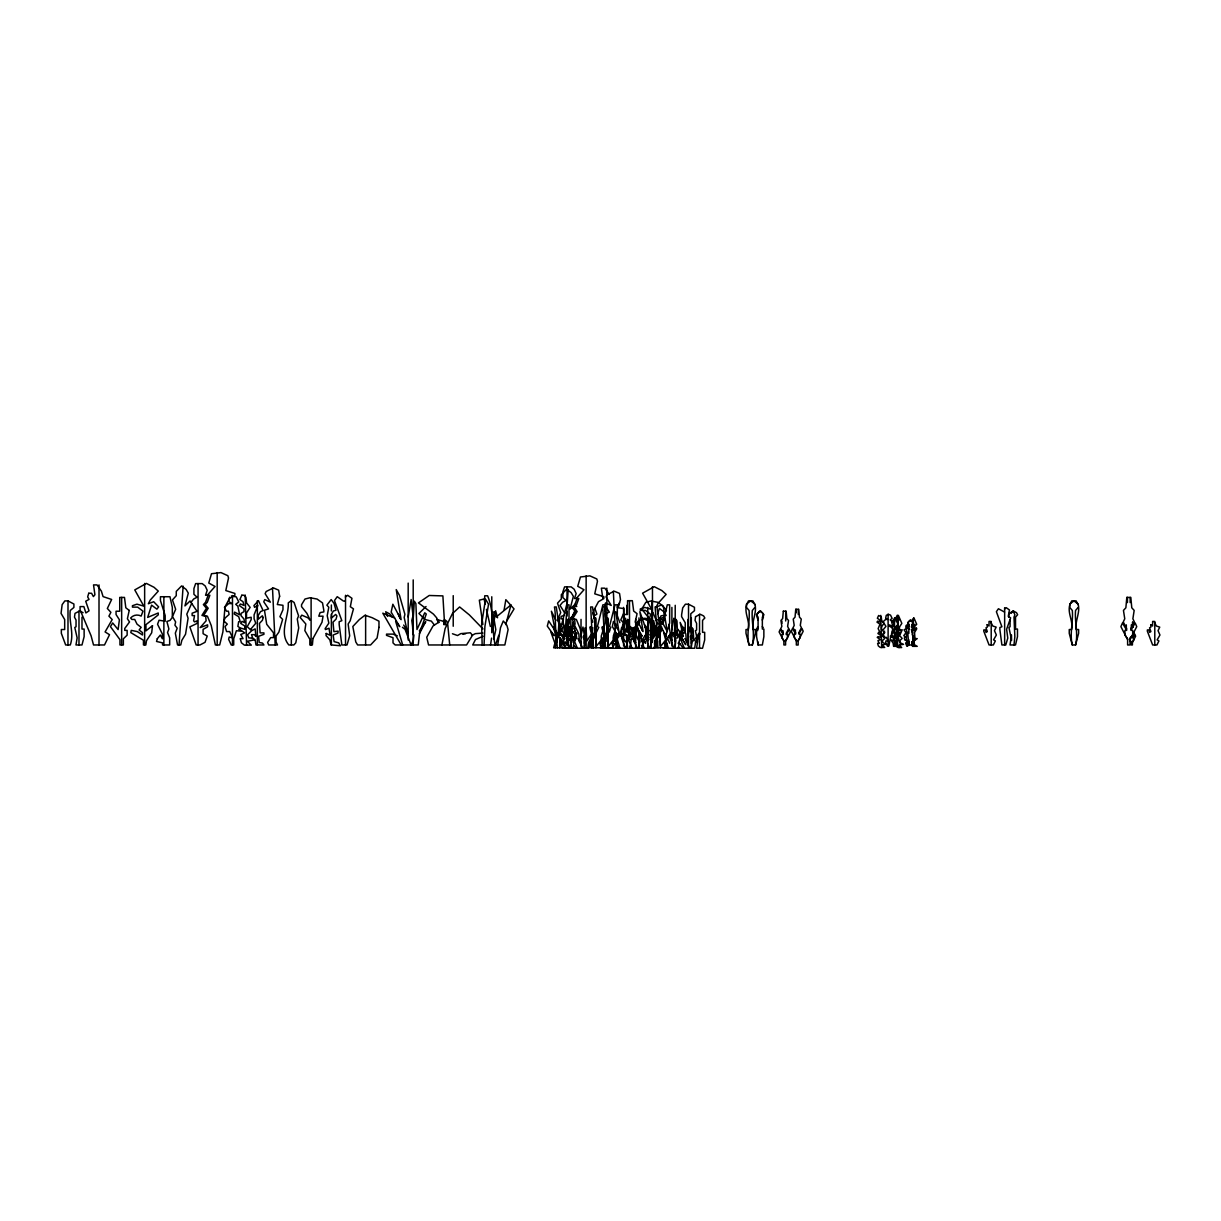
<?xml version="1.0" encoding="UTF-8"?>
<svg xmlns="http://www.w3.org/2000/svg" width="1221" height="1221" viewBox="0 0 1221 1221"><rect width="100%" height="100%" fill="white"/><g stroke="black" fill="none" stroke-linecap="round" stroke-linejoin="round"><path stroke-width="1.5" d="M559.691 645.619L559.92 637.774M595.924 645.619L595.741 632.982M608.012 645.619L607.814 632.982M660.347 645.619L660.149 632.982M484.6 599.557L484.737 595.787L487.591 595.787C494.215 611.416 491.651 628.601 495.1 644.963M754.807 604.639L752.899 600.915L748.488 600.915L746.58 604.639C744.016 613.354 750.06 620.634 748.366 629.532L746 629.532L746 633.333L749.053 644.963L752.319 644.963C755.143 633.378 751.297 622.389 752.304 610.485L754.883 607.432M898.122 624.129L896.229 628.464L898.183 633.012L896.687 632.096L895.863 633.333L898.183 635.118L898.107 637.255L895.955 636.416M1078.051 604.639L1076.144 600.915L1071.733 600.915L1069.825 604.639C1067.261 613.354 1073.32 620.634 1071.611 629.532L1069.245 629.532L1069.245 633.333L1072.297 644.963L1075.579 644.963C1078.387 633.378 1074.556 622.389 1075.548 610.485L1078.128 607.432M659.554 627.67L659.981 617.795L660.103 631.639M484.05 644.963L484.905 626.48L488.537 604.151L485.5 599.145L481.654 624.084L482.142 644.963M559.874 638.003L559.691 647.786M626.861 631.639L627.655 619.337L628.678 620.955L629.303 636.141M595.695 631.639L595.573 617.795L595.07 636.385M607.768 631.639L607.661 617.795L607.142 636.385M179.014 645.146L183.135 586.126M565.354 630.112L568.208 589.392M639.407 631.349L638.98 643.482M914.529 630.555L914.514 627.686L913.583 629.807L913.583 627.365L914.682 624.267M1013.995 644.963L1014.849 636.675L1013.995 617.154L1014.91 614.728L1013.048 610.973L1011.171 613.369M556.776 642.475L557.28 637.774C554.197 628.22 556.333 617.185 554.441 606.959L556.288 606.959L560.088 632.829M593.177 640.918L593.513 637.774M657.096 645.619L657.585 640.918M413.202 641.681L413.934 634.889M570.833 646.413L571.443 640.857L570.176 636.492L569.871 626.663L568.482 634.844M626.907 646.062L627.579 639.804M630.25 648.244L631.089 640.445L635.515 627.823L634.523 627.014L629.395 638.034M651.052 646.062L651.739 639.804M675.213 646.062L675.9 639.804M592.322 631.364L592.796 627.594M1008.653 617.139L1009.157 613.369L1013.399 610.973L1016.513 612.683L1017.612 614.728L1015.521 617.154L1015.521 629.059L1017.475 629.059L1017.475 636.675L1015.521 644.963L1010.026 644.963L1011.095 637.881L1008.943 627.472L1010.072 626.755L1010.072 620.085M645.711 633.867L646.687 627.273L644.444 624.679M490.537 644.963L491.559 638.125M492.826 629.578L495.619 610.759L497.558 617.811M555.326 647.786L556.486 640.002L562.53 627.38L561.172 626.556L566.651 604.838L569.017 604.838L569.017 623.092L565.048 636.034L561.294 628.876L560.5 632.57L564.514 639.392L562.591 636.858L565.918 647.954M591.559 647.786L592.719 640.002L598.763 627.38L597.405 626.556L602.884 604.838L605.25 604.838L605.25 623.092L601.281 636.034L601.281 643.65L602.884 643.65L600.305 647.786M603.632 647.786L604.792 640.002L610.836 627.38L609.477 626.556L614.957 604.838L617.322 604.838L617.322 617.612M655.967 647.786L657.127 640.002M584.34 646.703L585.195 641.162L583.409 636.813L584.233 634.584L582.982 627.029L581.028 635.179M587.683 648.244L588.537 642.734L592.963 633.806L591.956 633.226L586.828 641.025L586.111 628.937L585.088 627.792L584.34 643.482M638.98 646.703L639.835 641.162L638.049 636.813L638.873 634.584L637.621 627.029L635.668 635.179M642.322 648.244L643.177 642.734L647.603 633.806L646.596 633.226L641.468 641.025L641.269 637.576M691.315 646.703L692.17 641.162L690.384 636.813L691.208 634.584L689.957 627.029L688.003 635.179M571.733 630.402L573.137 621.52L571.855 617.444L575.61 609.142M497.695 644.963L500.488 627.716L503.281 620.97L506.837 625.213L508.089 629.578L504.853 644.963L472.71 644.963L475.473 639.545L483.028 636.278M891.559 634.02L892.047 631.013L893.055 631.013L892.093 627.808L889.224 626.083L889.453 624.893L892.688 626.587L891.559 621.092L890.185 619.886L892.124 618.406L890.521 615.109L888.216 614.27L886.263 615.353L885.683 618.04L887.698 619.413L885.698 619.413L882.997 621.855L885.958 626.358L882.539 630.509L884.782 632.57L883.332 634.142L884.34 637.331L886.293 637.331L887.774 640.338L887.774 641.254L886.003 640.827L885.652 642.307L887.316 645.909L888.903 645.909L890.613 636.797L893.467 637.041L892.139 635.851M408.18 616.987L411.141 599.526L413.034 615.72L411.798 620.497L412.606 626.617M623.595 629.761L625.534 618.253L626.8 628.937L625.976 632.096M647.74 629.761L649.694 618.253C652.457 624.847 648.29 632.188 651.907 638.232M671.901 629.761L673.855 618.253C676.617 624.847 672.435 632.188 676.068 638.232M504.044 610.271L505.845 599.679L514.041 608.928L506.791 620.97M562.576 624.007L563.476 618.864L561.095 618.864L561.095 616.483L564.361 615.247M663.125 624.023L663.934 619.444L659.645 619.444L660.958 615.872L664.697 615.17L663.369 606.181L657.936 602.319L650.93 601.007L645.848 602.289L642.414 607.997L642.414 609.905L647.74 616.605L651.083 623.443L648.748 621.062L642.643 618.406L641.071 620.802M912.438 621.901L910.042 620.146L907.661 622.893L908.851 624.664L908.851 633.348L907.752 633.348L908.851 644.963L911.95 644.963L913.049 638.919L911.95 624.664L913.125 622.893L910.759 620.146L908.348 621.901L908.882 626.8M1011.553 640.476L1011.461 634.874M907.966 632.631L908.119 631.822M908.851 639.804L907.768 645.909L906.791 645.909L905.738 643.498L905.967 642.505L907.081 642.795L906.837 640.155L904.929 640.155L904.303 638.018L905.204 636.965L903.799 635.592L905.936 632.814L904.089 629.792L907.172 628.159L907.31 624.709L908.79 625.274M907.737 641.803L907.478 645.909M441.91 644.963L445.131 628.54L452.396 613.629L459.63 606.959L469.368 614.911L482.967 628.937M899.022 635.653L899.633 632.646M493.803 638.858L495.787 629.654L492.887 612.225L494.841 611.69L496.275 616.987L511.019 604.853L505.753 624.633M229.594 597.237L228.678 601.419L231.837 603.571L228.724 603.571L224.481 607.386L226.48 611.187L228.388 611.187L229.121 614.438L225.198 617.887L223.794 620.909L227.289 624.129L225.015 626.587L226.602 631.578L229.655 631.578L231.959 636.263L231.959 637.698L229.182 637.041L228.632 639.361L231.257 644.963L233.715 644.963L233.715 638.781L236.401 630.738L240.842 631.12L238.767 629.273L240.216 628.037L237.881 626.388L238.644 621.703L240.216 621.703L238.706 616.681L234.218 613.995L234.585 612.133L239.637 614.789L237.866 606.196L235.729 604.303L238.751 601.984L236.248 596.855L231.38 596.062M559.966 628.449L560.714 625.198L557.524 619.886L560.714 612.56L557.509 603.205L561.324 598.946L561.324 594.673L566.636 589.209L571.169 592.689L573.366 596.367L570.009 609.203L575.137 604.242L576.755 606.593M621.428 627.991L621.81 635.912M662.576 624.252L667.292 604.838L669.657 604.838L669.657 623.092L665.689 636.034L665.689 643.65L667.292 643.65L664.712 647.786M591.849 635.149L588.629 648.244L572.451 648.244L571.016 647.283M556.471 637.499L553.632 647.786L573.214 647.954L573.809 642.429L576.953 633.47L576.236 632.89L572.603 640.72L571.367 627.441L570.833 643.177M592.704 637.499L589.865 647.786L601.175 647.786L600.03 643.65L607.28 632.371L596.214 646.413M604.777 637.499L601.938 647.786L613.263 647.786L612.118 643.65L619.368 632.371L608.287 646.413M657.112 637.499L654.273 647.786L665.598 647.786L664.453 643.65L671.687 632.371L660.622 646.413M752.319 644.963L755.372 633.333L755.372 629.532L753.021 629.532C751.525 620.436 757.264 612.973 754.883 604.029L750.717 600.915L746.489 604.029L746.489 607.432L749.084 610.485C750.076 622.389 746.229 633.378 749.053 644.963M1075.579 644.963L1078.616 633.333L1078.616 629.532L1076.266 629.532C1074.77 620.436 1080.509 612.973 1078.128 604.029L1073.961 600.915L1069.749 604.029L1069.749 607.432L1072.328 610.485C1073.32 622.389 1069.474 633.378 1072.297 644.963M912.24 634.935L913.476 621.932M614.85 631.181L613.354 636.034L613.354 643.65L614.957 643.65L612.377 647.786M615.842 627.945L617.322 623.092M657.753 613.659L659.432 608.409L664.743 612.423L666.468 610.149L661.523 604.99L656.181 607.02L658.18 603.235L666.132 594.383L661.874 590.567L654.242 586.691L642.597 593.177L651.663 609.386L644.795 607.432L640.292 608.974L640.292 610.408L645.497 610.408L650.808 614.438L648.992 619.352A8.471 8.471 0 0 0 638.491 621.245L639.712 622.71M911.37 627.045L912.285 624.16M563.4 635.057L563.873 633.592L564.713 635.637M495.543 644.963L498.733 635.302M207.28 595.253L215.033 586.477L208.776 583.028L211.492 573.733L220.925 572.588L227.869 575.702L228.51 577.991L225.809 590.567L234.875 593.437L234.875 595.344L229.533 598.412L225 606.791L222.894 631.883L219.673 644.963L215.384 644.963L211.233 625.473L207.402 616.162L203.678 615.43L208.181 608.241L205.113 604.609L207.28 602.319L209.859 595.253L205.54 595.253L207.204 590.292L205.204 585.973L202.213 583.607L195.635 583.607L193.925 588.568L193.925 594.306L197.069 597.222L193.696 598.992L191.071 602.151M576.236 598.519L583.989 589.743L577.731 586.294L580.448 576.999L589.88 575.854L596.825 578.968L597.466 581.272L594.764 593.833L603.83 596.703L603.83 598.611L598.488 601.678L593.955 610.057L593.955 618.147M762.301 620.085L763.4 617.139L763.018 613.369M911.919 626.8L912.728 624.648M906.699 628.159L906.364 640.155M191.697 603.327L186.798 614.163L188.08 618.253L185.546 634.233L181.837 640.338L180.723 644.963L177.549 644.963L175.336 633.104L177.198 628.205L174.908 625.167L175.641 621.932L172.466 616.62L175.656 609.294L172.451 599.938L176.267 595.68L176.267 591.391L181.578 585.943L186.111 589.422L188.293 593.101L184.936 605.921L190.079 600.976L197.039 611.355L192.14 613.201L192.14 615.582L194.521 615.582L193.62 620.741L194.505 621.871L197.161 620.817L197.161 623.382L189.85 626.877L196.169 644.963L199.969 644.963L205.036 642.322L207.234 636.034L203.083 633.684L203.083 629.395L207.616 626.77L207.616 624.847L200.152 627.579L206.12 620.787L205.677 616.162L201.938 615.43L206.441 608.241L203.373 604.609L205.54 602.319L208.135 595.253M412.515 641.834L411.08 644.963L405.067 629.38L402.457 627.304M628.51 635.378L629.181 633.928L630.357 635.958M626.77 645.482L625.503 648.244L621.535 637.942M650.915 645.482L649.664 648.244L645.68 637.942M675.076 645.482L673.809 648.244L669.841 637.942M680.845 635.378L681.516 633.928L682.692 635.958M617.322 607.249L619.49 602.731M419.49 633.501L425.747 621.611L419.307 630.921M573.778 642.582L576.709 637.011L573.031 642.353M660.134 632.844L662.408 628.739M884.599 631.135L882.081 635.653L884.904 638.247L882.279 640.811L883.088 642.78L886.599 644.108L882.157 644.993L884.691 647.451L880.28 647.451L878.357 645.94L877.594 643.299L879.41 643.299L877.914 640.659L880.463 639.606L877.227 637.408L878.158 636.614L880.478 637.331L880.478 635.195L877.93 633.531L878.769 632.249L880.402 633.073L878.128 628.632L879.975 624.206L876.983 622.115L877.685 621.107L879.944 622.038L879.379 619.658L877.365 618.284L878.616 615.506L881.241 616.788L881.654 620.421L883.943 623.275L881.608 626.861L881.608 630.204M577.09 598.519L574.496 605.601L572.328 607.875L575.396 611.507L570.894 618.711L574.633 619.429L575.076 624.053L569.108 630.86L574.664 628.113M559.981 646.413L561.523 643.65M443.788 624.633L445.283 621.993L444.368 619.505L446.688 621.138L447.802 624.999L449.725 644.963M785.591 641.193L790.369 631.944L789.239 629.349L786.507 634.065M798.152 641.025L803.189 631.257L801.999 628.51L799.114 633.485M1130.02 639.651L1136.751 626.632L1135.164 622.969L1131.318 629.593L1131.318 624.847M1132.416 642.414L1135.637 636.172L1134.874 634.416L1133.027 637.591L1133.027 635.302M566.895 643.604L569.673 639.041M659.798 630.372L661.843 627.151M567.017 638.644L571.046 632.371L566.285 638.003M654.303 644.001L656.394 640.827M617.857 638.003L619.719 635.424L623.488 622.634L620.787 619.947L623.824 612.973L623.824 608.562L618.177 607.783L620.482 599.542L619.535 593.421L614.27 591.193L607.02 594.78L605.998 596.916L611.233 605.433L605.601 602.884L604.624 605.051L609.401 612.164L605.326 613.491L605.326 615.872L607.585 627.563L609.844 630.418M634.493 629.136L637.362 625.213L635.241 622.054L637.072 613.675L633.668 611.065L632.325 600.686L627.563 600.686L627.563 614.484L623.9 614.484L623.9 617.826L627.228 623.031L625.961 631.288M695.466 642.887L697.527 640.109M911.278 621.107L913.98 617.979L916.696 624.267L913.873 627.365L913.873 629.807L916.284 627.686L916.757 628.784L914.56 632.539L914.956 638.614M695.695 641.33L698.29 638.659M426.037 606.532L418.925 613.476L425 619.505L431.364 621.138L434.386 624.999M656.577 631.532L653.784 634.126L653.784 627.93L656.516 625.763M912.743 622.725L913.629 617.979L914.086 619.673M758.134 626.755L757.264 627.472L757.692 630.647M660.622 622.512L664.712 619.245M345.36 596.977L347.664 595.283L351.938 598.305L350.335 606.73L353.48 608.867L350.183 620.802L348.153 624.023L349.679 635.82L347.039 644.963L341.834 644.963L339.179 624.572L339.179 621.718L341.834 620.68L334.493 600.579L337.225 596.687L343.452 601.068L345.36 601.068M1004.532 608.974L1006.257 607.707L1009.462 609.981L1008.256 616.284L1010.622 617.902L1006.623 629.258L1007.768 638.11L1005.783 644.963L1001.892 644.963L999.892 629.67L999.892 627.533L1001.892 626.755L996.382 611.675L998.427 608.76L1004.532 612.042M291.346 600.625L288.263 602.853C289.072 616.498 278.632 632.799 288.812 644.963L293.864 644.963L295.772 642.841L298.718 627.915L297.298 618.971L298.58 615.903L294.108 602.472L291.346 600.625L291.331 644.963M572.039 632.676L575.06 630.906M471.581 635.53L475.366 633.638L482.906 633.058M558.806 630.143L561.736 628.754M657.295 619.917L664.316 616.987M462.912 634.264L465.613 633.745M68.01 600.915L64.85 600.915L62.149 604.639L61.05 613.385L64.682 619.535L64.682 629.532L61.34 629.532L61.34 633.333L65.659 644.963L70.284 644.963C74.283 633.287 68.849 622.771 70.238 610.485L73.901 607.432L73.901 604.029L68.01 600.915L67.964 644.963M690.796 630.219L690.796 613.751L694.459 610.698L694.459 607.295L688.568 604.197L685.408 604.197L682.707 607.905L681.608 614.743L681.608 616.651L685.24 622.802L685.24 632.799L681.898 632.799M632.585 633.653L634.966 633.653L634.966 638.415M1129.974 637.973L1130.783 637.057M761.919 612.576L759.737 610.973L756.471 614.728L758.088 617.154L758.088 629.059L756.577 629.059L756.577 636.675L758.088 644.963L762.347 644.963L763.858 636.675L763.858 629.059L762.347 629.059L762.347 617.154L763.964 614.728L760.714 610.973L757.417 613.369L757.035 617.139L758.134 620.085M562.606 648.244L568.925 648.244M663.324 648.244L678.555 648.244L679.395 640.445L683.836 627.823L682.829 627.014L677.701 638.034L676.983 620.955L675.961 619.337L675.213 641.513M678.067 643.177L680.524 643.894M679.059 635.653L671.26 633.409L675.579 638.446M621.489 634.035L626.724 635.653M566.849 634.035L572.084 635.653M657.722 628.143L655.158 627.258L657.005 630.311M452.457 633.745L457.554 635.53L460.775 633.638L470.375 632.768L472.451 635.286L466.575 644.963L428.556 644.963L426.724 637.24L433.043 625.946L439.133 621.993L436.63 619.505L442.979 621.138L446.016 624.999M673.153 632.753L675.854 633.76M561.431 642.887L564.056 643.955M397.329 635.851L393.131 634.126L386.523 634.126L386.523 635.363L393.009 637.713L393.009 642.918L395.192 644.963L418.269 644.963L419.551 633.165L426.266 614.041L424.755 612.805L416.971 629.517L415.888 603.632L414.331 601.175L412.622 627.823L413.202 634.767M659.462 628.907L662.957 630.433M638.797 630.433L630.998 627.258L639.697 642.307M394.627 617.994L382.814 613.186L401.221 644.963M83.074 612.683L79.67 610.973L75.015 613.369L74.481 617.139L76.038 620.085L76.038 626.755L74.802 627.472L77.137 637.881L75.977 644.963L81.99 644.963L84.127 636.675L84.127 629.059L81.99 629.059L81.99 617.154M913.796 644.749L914.88 646.336M557.936 632.417L561.767 635.973M895.802 638.11L897.984 639.529L895.588 640.445L896.886 643.162L895.176 643.07L895.802 645.741L897.527 647.344L901.647 647.573L899.373 644.993L903.54 644.337L900.32 642.841L899.648 640.827L902.182 638.4L899.648 635.668L902.227 629.761L899.419 630.204L899.541 626.861L901.846 623.397L898.412 615.445L897.176 615.369L895.909 618.085L897.725 619.566L898.168 621.962L897.435 621.107L898.412 633.073L897.832 632.249L897.527 633.531L898.442 635.195L898.442 637.331L897.603 636.614L897.267 637.408L898.442 639.606L897.527 640.659L897.679 645.94L898.366 647.451L899.969 647.451C896.992 644.932 901.571 645.146 900.259 643.04L899.099 640.811M907.203 642.795L907.096 645.909M646.474 635.714L649.053 637.408M677.991 647.283L679.425 648.244L694.657 648.244L695.512 642.734L699.938 633.806L698.931 633.226L693.803 641.025L693.085 628.937L692.063 627.792L691.315 643.482M625.656 647.283L627.09 648.244M907.02 628.159L905.768 627.228L906.119 625.442L907.859 625.274M644.871 627.411L649.007 630.631L646.962 633.256L649.221 635.012M762.301 626.755L763.171 627.472M562.393 647.954L561.37 644.551M908.577 628.464L909.431 629.288M652.655 633.348L654.868 635.714L652.884 632.966M683.409 648.244L678.723 642.338M620.009 634.661L627.38 643.696M629.258 646.123L631.074 648.244M566.452 635.927L569.688 639.697M573.717 645.07L576.434 648.244M621.611 627.563L624.877 631.547M684.813 638.644L688.003 642.673M632.478 638.644L635.668 642.673M577.838 638.644L581.028 642.673M564.88 613.201L560.027 605.418L562.652 602.258L566.025 600.488L562.881 597.573L562.881 591.834L564.59 586.874L571.169 586.874L574.16 589.239L576.159 593.559L574.496 598.519L578.815 598.519L576.236 605.601L574.068 607.875L577.136 611.507L572.634 618.711L576.358 619.429L580.189 628.739L581.715 637.835M631.013 636.431L625.549 629.227L624.435 632.905L630.082 639.697L627.38 637.194L632.051 648.244M554.502 626.816L555.173 627.686M659.752 627.762L661.782 630.463M635.592 627.762L637.621 630.463M391.819 616.681L389.774 613.949L385.683 611.782L387.606 616.391M683.333 640.949L681.394 637.194M1129.974 640.262L1131.257 642.002L1131.257 644.963L1132.416 644.963L1132.416 642.002L1133.698 640.262L1132.89 637.057L1134.507 633.913L1133.79 632.402M609.233 594.413L604.868 588.171L601.373 588.171L602.762 598.015M685.317 644.169L681.257 636.767M652.914 612.515L657.798 623.977M653.143 626.724L655.998 631.089L653.632 620.573M555.357 631.089L548.672 620.909L547.298 626.114L554.212 635.714L550.915 632.157L555.402 644.551M684.309 642.261L685.82 644.719M689.941 648.244L685.943 640.964M665.491 645.253L667.307 648.244M641.346 645.253L643.146 648.244M637.621 648.244L633.607 640.964M607.768 628.784L609.63 631.837M616.284 643.757L619.001 648.244M582.982 648.244L578.968 640.964M565.216 647.954L556.593 633.058L562.133 635.317L563.797 638.018M560.607 638.171L563.186 642.505M626.51 636.126L627.762 638.232M646.55 635.302L649.038 639.636M1129.562 639.453L1131.257 642.414M1127.609 639.651L1120.893 626.632L1122.481 622.969L1126.311 629.593L1126.311 624.847M796.336 641.025L791.3 631.257L792.49 628.51L795.375 633.485L795.375 629.914M783.882 641.193L779.105 631.944L780.234 629.349L782.966 634.065L782.966 630.677M666.162 615.521L664.01 611.69L667.246 631.532L661.782 621.367L660.668 626.556L666.315 636.172L663.614 632.615L668.284 648.244M669.245 635.622L671.901 640.369M645.085 635.622L647.74 640.369M620.94 635.622L623.595 640.369M566.223 638.324L568.482 642.368M403.708 625.06L408.18 633.043M912.301 642.032L913.033 646.336M613.324 637.942L614.804 640.857M643.986 640.292L645.421 643.223M635.424 642.628L633.897 639.529L633.501 633.928L627.777 622.389L630.631 634.935M580.784 642.628L579.258 639.529L578.861 633.928L573.137 622.389L576.373 636.431L570.909 629.227L569.795 632.905L575.442 639.697L572.741 637.194L577.411 648.244M565.811 642.322L567.338 645.436M618.36 648.244L616.941 645.222L616.941 639.285M906.15 640.155L907.081 642.17M684.386 648.244L679.715 637.194L682.417 639.697L676.77 632.905L677.884 629.227L683.348 636.431L680.112 622.389L685.836 633.928L686.217 639.529M668.192 639.773L669.719 643.269M644.047 639.773L645.573 643.269M565.857 641.956L567.292 645.253M569.856 647.954L567.017 640.659M438.705 622.634L436.675 617.857L433.455 614.117L418.452 602.899L429.212 595.482L442.887 595.894L444.612 624.648M641.269 627.991L642.429 630.891M398.367 614.3L400.137 618.681M654.731 641.071L656.043 644.551M601.739 639.331L603.708 644.551M590.308 641.071L591.636 644.551M591.513 618.635L592.765 622.191M555.906 620.421L551.404 611.233L554.96 629.334M671.352 639.422L668.711 624.435M647.802 641.178L645.97 635.912L645.573 627.991L639.865 611.69L643.085 631.532L637.637 621.367L636.507 626.556L642.154 636.172L639.453 632.615L644.123 648.244M622.42 637.667L623.656 641.178M568.299 642.322L566.941 633.592L562.881 622.008L565.17 636.095M407.234 631.272L404.182 617.429L404.899 614.3L399.496 595.405L396.23 589.59L401.129 619.658L392.857 604.242L391.163 612.118L399.725 626.678L395.635 621.291L402.701 644.963M595.115 609.004L596.886 614.087L593.727 616.208L592.719 613.034M911.37 629.593L912.362 632.447M912.667 639.728L913.018 640.888L912.85 636.049M619.978 648.244L615.308 632.615L618.009 636.172L612.362 626.556L613.476 621.367L618.94 631.532L615.705 611.69L619.886 622.649M443.605 621.046L444.551 624.221M600.549 645.161L601.358 648.244L654.41 648.244L655.25 640.445L659.676 627.823L658.684 627.014L653.54 638.034L652.823 620.955L651.8 619.337L651.052 641.513M485.241 604.151L484.05 598.977L479.334 600.183L482.89 624.435M486.431 609.31L490.369 626.48M602.884 627.579L603.662 631.089M563.69 636.446L564.27 639.209M660.408 631.013L656.929 606.959L655.082 606.959L656.99 628.479M608.073 631.013L604.593 606.959L602.747 606.959L604.38 635.683M596.001 631.013L592.506 606.959L590.674 606.959L592.124 634.325M911.995 643.024L912.484 646.336L917.23 646.336L914.437 644.749L914.041 640.811L917.23 638.614L913.995 638.614L913.918 635.576M656.196 631.639L656.715 635.683M1132.798 622.145L1133.256 627.136M898.259 622.038L897.771 615.506L898.87 620.421M626.526 636.919L626.907 641.513M657.966 647.786L657.371 640.002L654.242 627.38L654.944 626.556L658.577 637.591L659.813 618.879L660.347 647.786M605.647 647.786L605.036 640.002L601.907 627.38L602.609 626.556L606.242 637.591L607.478 618.879L608.012 647.786M593.559 647.786L592.963 640.002L589.835 627.38L590.537 626.556L594.169 637.591L595.405 618.879L595.924 647.786M557.325 647.786L556.73 640.002L553.601 627.38L554.303 626.556L557.936 637.591L559.172 618.879L559.89 634.706M613.354 591.193L616.04 648.183M272.497 587.927L275.183 644.917M913.751 643.436L914.88 638.614M559.6 635.683L559.34 617.795L558.836 632.844M880.768 615.369L881.669 647.573M245.177 595.009L246.581 645.314M1154.791 621.428L1154.791 644.963M1132.493 622.145L1132.493 625.457M1130.173 597.42L1130.173 602.594M1127.456 597.42L1127.456 602.594M1004.654 607.707L1004.654 644.963M991.208 621.428L991.208 644.963M911.95 641.697L911.95 644.963M908.851 641.697L908.851 644.963M899.938 631.135L899.938 629.609L898.854 630.204L898.854 626.861M894.489 617.979L894.489 646.336M888.11 614.27L888.11 645.909M798.275 609.34L798.275 614.514M796.229 609.34L796.229 612.789M785.698 611.202L785.698 621.001M781.928 621.001L781.928 623.366M758.088 641.971L758.088 644.963M699.541 614.239L699.541 648.244M692.963 635.515L692.963 638.14M691.315 617.872L691.315 630.967M691.315 635.408L691.315 648.244M688.522 604.197L688.522 648.244M688.003 619.368L688.003 644.856M675.213 605.295L675.213 626.465M675.213 630.936L675.213 648.244M671.901 607.402L671.901 646.062M659.477 629.319L659.477 632.844M652.472 586.691L652.472 626.312M652.472 628.952L652.472 642.414M651.968 601.007L651.968 640.094M651.052 621.168L651.052 626.465M651.052 631.242L651.052 648.244M647.74 607.402L647.74 648.244M638.98 617.872L638.98 625.35M638.98 638.629L638.98 648.244M635.668 619.368L635.668 648.244M629.502 600.686L629.502 638.415M626.907 605.295L626.907 614.422M626.907 621.168L626.907 631.242M626.907 634.661L626.907 648.244M623.595 607.402L623.595 646.062M614.392 636.126L614.392 640.888M606.852 588.171L606.852 641.391M604.761 645.619L604.761 647.786M592.689 645.619L592.689 647.786M586.141 575.854L586.141 648.244M584.34 635.408L584.34 648.244M581.028 619.368L581.028 646.703M570.833 617.46L570.833 647.954M568.482 618.971L568.482 647.954M567.017 586.843L567.017 607.814M567.017 611.37L567.017 616.132M567.017 619.291L567.017 636.874M491.773 596.764L491.773 632.722M453.22 595.65L453.22 626.251M413.202 579.899L413.202 644.963M408.18 583.104L408.18 639.987M365.628 615.216L365.628 644.963M345.528 595.283L345.528 644.963M331.364 604.99L331.364 610.973M331.364 614.209L331.364 644.963M311.111 597.741L311.111 644.963M257.356 600.656L257.356 644.963M232.478 595.543L232.478 644.963M217.185 572.588L217.185 644.963M198.061 583.577L198.061 645.07M163.873 596.626L163.873 645.36M144.643 583.409L144.643 644.963M121.657 597.42L121.657 644.963M99.008 584.905L99.008 644.963M78.983 610.973L78.983 644.963M326.221 633.47L326.038 635.592L329.853 639.85L331.089 644.932L340.415 645.756L338.705 642.872L334.111 641.62L333.15 635.027L337.988 633.027L338.156 631.135L333.898 631.654L333.012 622.145L336.05 619.123L336.904 615.903L335.668 614.453L331.318 618.162L331.7 613.888L333.348 611.004L335.989 610.241L334.035 603.388L331.181 599.572L326.877 605.158L328.785 607.28L327.213 615.705L328.831 623.153L325.107 628.678L325.442 629.563L329.014 628.22L330.113 635.271L326.221 633.47M783.317 611.202L782.646 618.574L780.936 620.436L781.852 626.373L780.784 628.617L783.18 633.256L783.18 634.615L781.989 634.615L781.989 637.988L783.882 640.582L783.882 644.963L785.591 644.963L785.591 640.582L787.484 637.988L787.484 634.615L786.293 634.615L786.293 633.256L788.69 628.617L787.621 626.373L788.537 620.436L786.828 618.574L786.156 611.202L783.317 611.202M795.741 609.34L795.039 617.139L793.238 619.093L794.199 625.366L793.07 627.747L795.604 632.646L795.604 634.065L794.337 634.065L794.337 637.637L796.336 640.369L796.336 645.009L798.152 645.009L798.152 640.369L800.152 637.637L800.152 634.065L798.885 634.065L798.885 632.646L801.419 627.747L800.289 625.366L801.266 619.093L799.465 617.139L798.748 609.34L795.741 609.34M1126.815 597.42L1125.869 607.799L1123.457 610.408L1124.755 618.788L1123.259 621.947L1126.632 628.479L1126.632 630.387L1124.938 630.387L1124.938 635.149L1127.609 638.781L1127.609 644.963L1130.02 644.963L1130.02 638.781L1132.691 635.149L1132.691 630.387L1131.012 630.387L1131.012 628.479L1134.385 621.947L1132.874 618.788L1134.172 610.408L1131.775 607.799L1130.829 597.42L1126.815 597.42M313.003 638.461L312.378 644.963L309.844 644.963L309.844 639.255L304.853 630.601L305.83 624.007L300.213 617.536L301.77 615.14L307.89 617.795L310.21 620.176L306.883 613.339L301.541 606.639L301.541 604.731L304.991 599.023L310.058 597.741L317.078 599.053L322.512 602.915L323.824 610.424L323.824 611.904L320.085 612.606L318.788 616.178L323.061 616.178L321.993 622.283L313.003 638.461M152.488 625.686L151.694 632.783L146.474 640.735L145.833 644.963L143.452 644.963L143.452 640.247L130.815 632.615L131.273 630.372L137.332 631.593L142.506 634.996L142.506 632.615L139.118 629.99L141.163 627.35L137.027 624.145L134.722 619.444L131.868 619.444L130.662 617.979A8.471 8.471 0 0 1 141.148 616.086L142.964 611.172L137.652 607.127L132.448 607.127L132.448 605.708L136.95 604.166L143.819 606.12L134.768 589.911L146.398 583.409L154.029 587.286L158.287 591.101L150.336 599.969L148.336 603.754L153.678 601.724L158.623 606.883L156.899 609.157L151.587 605.143L147.695 617.383L158.242 612.988L158.242 614.896L145.94 624.664L145.94 630.86L152.488 625.686M695.573 616.636L695.039 620.405L696.596 623.351L696.596 630.021L695.36 630.738L697.71 641.147L696.535 648.244L702.548 648.244L704.685 639.941L704.685 632.325L702.548 632.325L702.548 620.421L704.838 617.994L703.632 615.949L700.228 614.239L695.573 616.636M378.968 627.396L377.091 638.018L370.589 644.963L357.631 644.963L355.769 641.925L352.823 626.51L359.34 619.566L365.003 615.216L372.191 617.719L378.968 621.199L378.968 627.396M129.228 610.408L127.396 618.788L129.518 621.947L124.756 628.479L124.756 630.387L127.137 630.387L127.137 635.149L123.367 638.781L123.367 644.963L119.948 644.963L119.948 639.651L110.439 626.632L112.683 622.969L118.116 629.593L119.399 619.764L116.056 614.545L116.056 611.217L119.734 611.217L119.734 597.42L124.481 597.42L125.824 607.799L129.228 610.408M263.141 617.536L262.408 620.299L259.447 623.397L260.119 632.89L263.919 632.89L263.919 634.325L258.577 636.324L259.249 642.475L262.53 643.101L263.919 644.963L255.967 644.963L255.158 639.804L252.762 638.232L251.495 634.645L254.35 634.645L255.891 636.462L255.158 628.876L252.213 630.418L250.854 629.074L255.769 623.259L254.105 618.803L254.105 614.819L257.875 605.418L254.594 607.341L253.953 605.555L258.486 600.656L263.049 610.485L260.516 611.66L258.303 615.323L258.303 619.139L262.347 615.811L263.141 617.536M898.198 628.784L895.832 632.539L896.26 638.614L898.687 638.614L898.687 639.529L895.268 640.811L895.71 644.749L898.687 646.336L893.604 646.336L893.085 643.024L890.75 639.728L893.558 640.888L893.085 636.049L891.193 637.026L890.338 636.172L893.482 632.447L892.414 627.045L894.825 621.031L892.719 622.267L892.322 621.107L895.222 617.979L898.137 624.267L895.1 627.365L895.1 629.807L897.679 627.686L898.198 628.784M157.295 638.705L156.532 641.452L162.546 642.872L162.546 644.963L169.658 644.963L169.658 637.835L167.536 632.524L168.88 628.968L166.88 621.474L170.04 620.39L172.329 617.353L172.329 607.417L169.963 596.733L160.439 596.733L160.439 600.549L165.171 615.521L165.171 621.23L159.051 620.237L157.555 624.252L162.393 634.065L162.393 638.827L160.348 635.057L157.295 638.705M279.624 596.26L277.304 604.517L282.967 605.295L282.967 609.706L279.93 616.681L282.631 619.368L278.846 632.157L276.083 636.019L276.083 641.956L277.503 644.963L268.696 644.963L267.597 642.429L270.68 637.621L273.535 637.621L273.535 632.86L266.712 624.297L264.469 610.225L268.544 608.897L263.751 601.785L264.743 599.618L270.375 602.167L265.125 593.65L266.163 591.513L273.412 587.912L278.663 590.155L279.624 596.26M88.751 593.253L87.668 596.901L89.041 599.389L85.714 601.236L89.041 610.821L85.882 612.942L83.867 606.593L80.082 606.593L80.082 609.92L91.071 635.744L93.529 644.963L104.502 644.963L109.524 634.706L105.082 631.929L112.195 619.581L108.913 616.132L110.882 612.332L107.341 608.485L111.645 599.465L103.068 596.611L101.389 591.147L97.024 584.905L93.529 584.905L94.917 594.749L93.391 596.581L91.56 593.253L88.751 593.253M987.178 624.694L987.301 627.106L985.988 627.823L987.301 631.578L986.064 632.417L985.271 629.929L983.79 629.929L983.79 631.226L989.056 644.963L993.36 644.963L995.329 640.949L993.589 639.85L996.367 635.012L994.474 630.662L996.153 627.136L992.795 626.007L990.429 621.428L989.056 621.428L989.01 626.007L987.178 624.694M1150.762 624.694L1150.884 627.106L1149.572 627.823L1150.884 631.578L1149.633 632.417L1148.854 629.929L1147.358 629.929L1147.358 631.226L1152.639 644.963L1156.943 644.963L1158.897 640.949L1157.157 639.85L1159.95 635.012L1158.042 630.662L1159.736 627.136L1156.379 626.007L1154.013 621.428L1152.639 621.428L1152.578 626.007L1150.762 624.694M241.819 595.222L239.881 599.572L243.025 601.709L243.895 605.418L240.369 603.983L239.27 605.54L243.956 608.821L243.956 611.675L241.071 613.354L241.071 615.735L243.925 618.925L244.612 622.679L242.063 621.382L240.751 623.382L244.734 625.991L244.734 629.319L241.102 628.189L239.652 629.426L244.704 632.89L240.735 634.508L243.071 638.659L240.216 638.659L241.422 642.765L244.414 645.131L251.312 645.131L247.359 641.284L254.304 639.911L252.594 638.247L248.809 637.85L247.558 634.752L251.633 630.769L247.237 626.694L251.175 619.642L251.175 617.261L246.505 618.192L246.505 612.957L250.137 607.371L246.581 602.899L245.925 597.237L243.895 595.222L241.819 595.222"/></g></svg>
